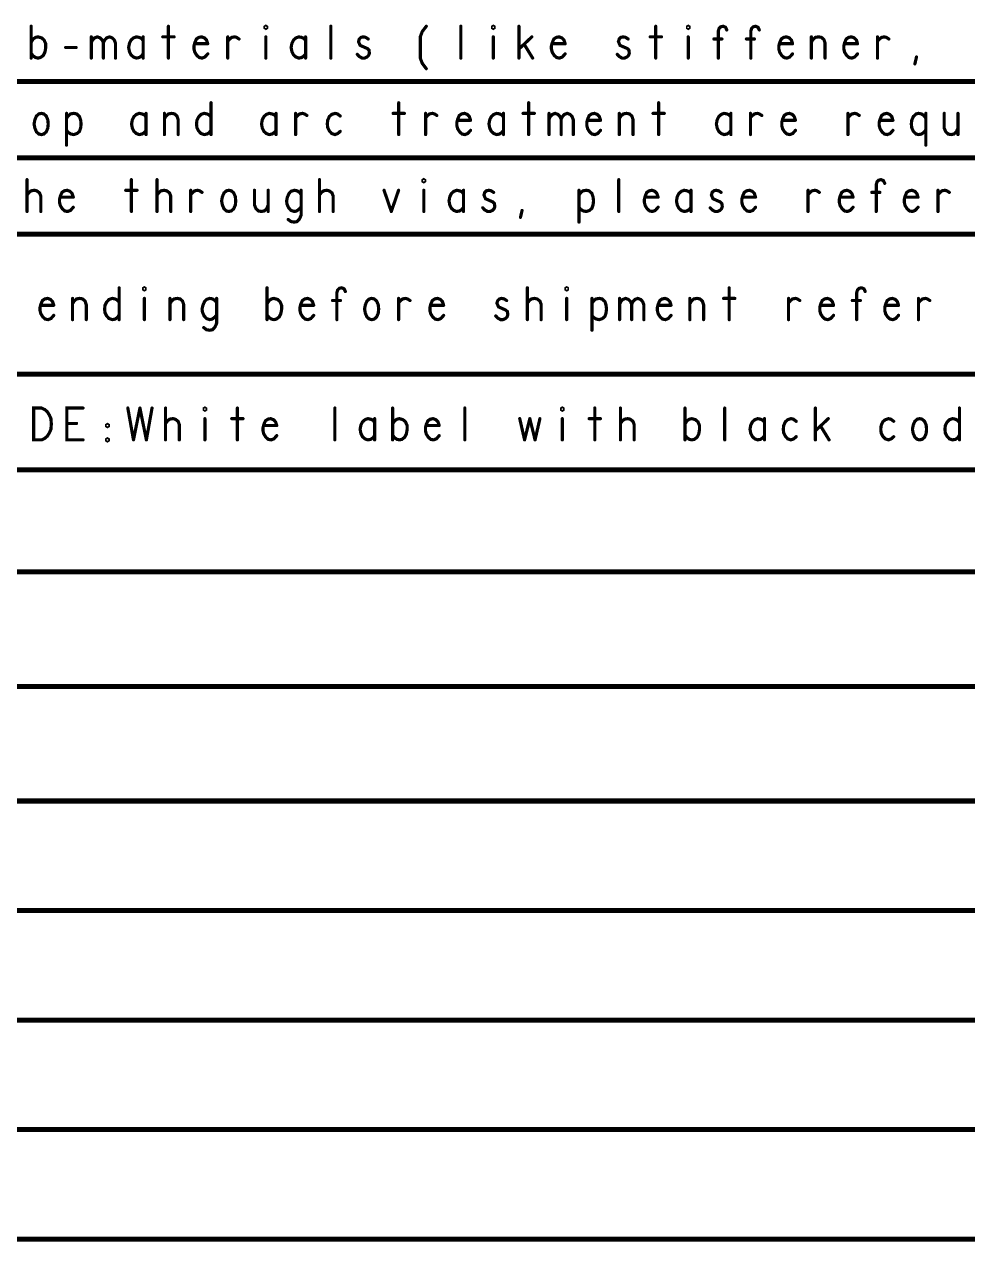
# Model space of a CAD drawing. Header units: millimetres. Extents: x 3362 to 3827, y -139 to 191.
# Drawn here: x 3399.93 to 3437.54, y -39.3 to 9.26 of the extents above; entities that cross this region are included whole.
import ezdxf

# ---------------------------------------------------------------- set-up
doc = ezdxf.new("R2010")
doc.units = ezdxf.units.MM
doc.header["$LTSCALE"] = 23.1
doc.layers.get('0').update_dxf_attribs({"linetype": 'CONTINUOUS'})

# ---------------------------------------------------------------- blocks, each defined once
blk = doc.blocks.new('PAD_R1')
at = {"const_width": 0.5}
blk.add_lwpolyline([(0.25, 0, 1), (-0.25, 0, 1)], format="xyb", close=True, dxfattribs=at)

msp = doc.modelspace()

# ---------------------------------------------------------------- linework, layer by layer
for points, const_width in [([(3400.199, 7.914), (3400.199, 9.184)], 0.127), ([(3405.67, 9.184), (3405.67, 7.914)], 0.127), ([(3412.147, 7.914), (3412.147, 9.184)], 0.127), ([(3415.953, 7.491), (3415.792, 7.703), (3415.712, 7.914), (3415.712, 8.761), (3415.792, 8.973), (3415.953, 9.184)], 0.127), ([(3417.329, 7.914), (3417.329, 9.184)], 0.127), ([(3419.646, 7.914), (3419.646, 9.184)], 0.127), ([(3425.101, 9.184), (3425.101, 7.914)], 0.127), ([(3427.596, 7.914), (3427.596, 8.994), (3427.628, 9.1), (3427.692, 9.163), (3427.789, 9.184), (3427.885, 9.142), (3427.933, 9.036)], 0.127), ([(3428.891, 7.914), (3428.891, 8.994), (3428.923, 9.1), (3428.987, 9.163), (3429.084, 9.184), (3429.18, 9.142), (3429.229, 9.036)], 0.127), ([(3400.199, 8.549), (3400.28, 8.676), (3400.376, 8.74), (3400.473, 8.761), (3400.617, 8.719), (3400.714, 8.634), (3400.778, 8.486), (3400.778, 8.317), (3400.746, 8.147), (3400.682, 8.02), (3400.569, 7.936), (3400.473, 7.914), (3400.376, 7.936), (3400.28, 7.999), (3400.199, 8.105)], 0.127), ([(3402.597, 8.528), (3402.645, 8.634), (3402.726, 8.719), (3402.838, 8.761), (3402.951, 8.719), (3403.031, 8.634), (3403.079, 8.528), (3403.079, 7.914)], 0.127), ([(3402.597, 7.914), (3402.597, 8.761)], 0.127), ([(3403.079, 8.528), (3403.128, 8.634), (3403.208, 8.719), (3403.321, 8.761), (3403.433, 8.719), (3403.514, 8.634), (3403.562, 8.507), (3403.562, 7.914)], 0.127), ([(3404.664, 8.613), (3404.6, 8.698), (3404.504, 8.74), (3404.391, 8.761), (3404.278, 8.719), (3404.182, 8.634), (3404.118, 8.507), (3404.085, 8.338), (3404.118, 8.168), (3404.182, 8.041), (3404.278, 7.957), (3404.391, 7.914), (3404.504, 7.936), (3404.6, 7.999), (3404.664, 8.084)], 0.127), ([(3404.664, 7.914), (3404.664, 8.761)], 0.127), ([(3405.445, 8.761), (3405.896, 8.761)], 0.127), ([(3407.239, 8.486), (3407.191, 8.634), (3407.11, 8.719), (3406.998, 8.761), (3406.885, 8.74), (3406.789, 8.676), (3406.724, 8.528), (3406.692, 8.401), (3406.692, 8.274), (3406.724, 8.147), (3406.805, 8.02), (3406.901, 7.936), (3407.014, 7.914), (3407.126, 7.957), (3407.239, 8.084)], 0.127), ([(3408.036, 8.592), (3408.116, 8.676), (3408.197, 8.74), (3408.309, 8.761), (3408.39, 8.74), (3408.486, 8.676)], 0.127), ([(3408.036, 7.914), (3408.036, 8.761)], 0.127), ([(3409.556, 8.761), (3409.556, 7.914)], 0.127), ([(3411.141, 8.613), (3411.077, 8.698), (3410.981, 8.74), (3410.868, 8.761), (3410.755, 8.719), (3410.659, 8.634), (3410.595, 8.507), (3410.562, 8.338), (3410.595, 8.168), (3410.659, 8.041), (3410.755, 7.957), (3410.868, 7.914), (3410.981, 7.936), (3411.077, 7.999), (3411.141, 8.084)], 0.127), ([(3411.141, 7.914), (3411.141, 8.761)], 0.127), ([(3413.201, 8.063), (3413.282, 7.978), (3413.394, 7.914), (3413.491, 7.914), (3413.587, 7.957), (3413.652, 8.02), (3413.684, 8.105), (3413.668, 8.232), (3413.603, 8.295), (3413.314, 8.422), (3413.25, 8.571), (3413.282, 8.676), (3413.346, 8.74), (3413.443, 8.761), (3413.539, 8.74), (3413.636, 8.676)], 0.127), ([(3418.624, 8.761), (3418.624, 7.914)], 0.127), ([(3420.161, 8.761), (3419.646, 8.274)], 0.127), ([(3421.489, 8.486), (3421.44, 8.634), (3421.36, 8.719), (3421.247, 8.761), (3421.135, 8.74), (3421.038, 8.676), (3420.974, 8.528), (3420.941, 8.401), (3420.941, 8.274), (3420.974, 8.147), (3421.054, 8.02), (3421.151, 7.936), (3421.263, 7.914), (3421.376, 7.957), (3421.489, 8.084)], 0.127), ([(3423.565, 8.063), (3423.645, 7.978), (3423.758, 7.914), (3423.854, 7.914), (3423.951, 7.957), (3424.015, 8.02), (3424.047, 8.105), (3424.031, 8.232), (3423.967, 8.295), (3423.677, 8.422), (3423.613, 8.571), (3423.645, 8.676), (3423.709, 8.74), (3423.806, 8.761), (3423.902, 8.74), (3423.999, 8.676)], 0.127), ([(3424.876, 8.761), (3425.327, 8.761)], 0.127), ([(3426.397, 8.761), (3426.397, 7.914)], 0.127), ([(3430.556, 8.486), (3430.508, 8.634), (3430.428, 8.719), (3430.315, 8.761), (3430.202, 8.74), (3430.106, 8.676), (3430.042, 8.528), (3430.009, 8.401), (3430.009, 8.274), (3430.042, 8.147), (3430.122, 8.02), (3430.219, 7.936), (3430.331, 7.914), (3430.444, 7.957), (3430.556, 8.084)], 0.127), ([(3431.305, 8.549), (3431.369, 8.655), (3431.466, 8.74), (3431.594, 8.761), (3431.707, 8.74), (3431.804, 8.655), (3431.852, 8.507), (3431.852, 7.914)], 0.127), ([(3431.305, 7.914), (3431.305, 8.761)], 0.127), ([(3433.147, 8.486), (3433.099, 8.634), (3433.018, 8.719), (3432.906, 8.761), (3432.793, 8.74), (3432.697, 8.676), (3432.632, 8.528), (3432.6, 8.401), (3432.6, 8.274), (3432.632, 8.147), (3432.713, 8.02), (3432.809, 7.936), (3432.922, 7.914), (3433.034, 7.957), (3433.147, 8.084)], 0.127), ([(3433.944, 8.592), (3434.024, 8.676), (3434.105, 8.74), (3434.217, 8.761), (3434.298, 8.74), (3434.394, 8.676)], 0.127), ([(3433.944, 7.914), (3433.944, 8.761)], 0.127), ([(3401.575, 8.338), (3401.993, 8.338)], 0.127), ([(3406.724, 8.486), (3407.239, 8.486)], 0.127), ([(3419.855, 8.465), (3420.193, 7.914)], 0.127), ([(3420.974, 8.486), (3421.489, 8.486)], 0.127), ([(3427.74, 8.676), (3427.418, 8.676)], 0.127), ([(3429.036, 8.676), (3428.714, 8.676)], 0.127), ([(3430.042, 8.486), (3430.556, 8.486)], 0.127), ([(3432.632, 8.486), (3433.147, 8.486)], 0.127), ([(3435.432, 7.682), (3435.497, 7.957)], 0.127), ([(3387.084, 6.985), (3513.593, 6.985)], 0.203), ([(3407.371, 6.133), (3407.371, 4.863)], 0.127), ([(3414.854, 6.133), (3414.854, 4.863)], 0.127), ([(3420.035, 6.133), (3420.035, 4.863)], 0.127), ([(3425.217, 6.133), (3425.217, 4.863)], 0.127), ([(3401.61, 5.519), (3401.691, 5.625), (3401.771, 5.688), (3401.9, 5.709), (3402.012, 5.688), (3402.125, 5.582), (3402.173, 5.434), (3402.189, 5.286), (3402.173, 5.138), (3402.125, 4.99), (3402.029, 4.905), (3401.9, 4.863), (3401.787, 4.884), (3401.675, 4.947), (3401.61, 5.032)], 0.127), ([(3401.61, 4.439), (3401.61, 5.709)], 0.127), ([(3404.78, 5.561), (3404.716, 5.646), (3404.619, 5.688), (3404.507, 5.709), (3404.394, 5.667), (3404.298, 5.582), (3404.233, 5.455), (3404.201, 5.286), (3404.233, 5.117), (3404.298, 4.99), (3404.394, 4.905), (3404.507, 4.863), (3404.619, 4.884), (3404.716, 4.947), (3404.78, 5.032)], 0.127), ([(3404.78, 4.863), (3404.78, 5.709)], 0.127), ([(3405.513, 5.498), (3405.577, 5.604), (3405.674, 5.688), (3405.802, 5.709), (3405.915, 5.688), (3406.011, 5.604), (3406.06, 5.455), (3406.06, 4.863)], 0.127), ([(3405.513, 4.863), (3405.513, 5.709)], 0.127), ([(3407.371, 5.053), (3407.307, 4.947), (3407.21, 4.884), (3407.097, 4.863), (3406.969, 4.905), (3406.872, 5.011), (3406.808, 5.138), (3406.792, 5.286), (3406.808, 5.434), (3406.872, 5.561), (3406.969, 5.667), (3407.097, 5.709), (3407.21, 5.688), (3407.291, 5.646), (3407.371, 5.561)], 0.127), ([(3409.962, 5.561), (3409.898, 5.646), (3409.801, 5.688), (3409.688, 5.709), (3409.576, 5.667), (3409.479, 5.582), (3409.415, 5.455), (3409.383, 5.286), (3409.415, 5.117), (3409.479, 4.99), (3409.576, 4.905), (3409.688, 4.863), (3409.801, 4.884), (3409.898, 4.947), (3409.962, 5.032)], 0.127), ([(3409.962, 4.863), (3409.962, 5.709)], 0.127), ([(3410.742, 5.54), (3410.823, 5.625), (3410.903, 5.688), (3411.016, 5.709), (3411.096, 5.688), (3411.193, 5.625)], 0.127), ([(3410.742, 4.863), (3410.742, 5.709)], 0.127), ([(3412.52, 5.604), (3412.408, 5.688), (3412.311, 5.709), (3412.183, 5.667), (3412.086, 5.582), (3412.022, 5.434), (3412.006, 5.286), (3412.022, 5.138), (3412.086, 5.011), (3412.183, 4.905), (3412.311, 4.863), (3412.424, 4.905), (3412.52, 4.99)], 0.127), ([(3414.629, 5.709), (3415.079, 5.709)], 0.127), ([(3415.924, 5.54), (3416.004, 5.625), (3416.085, 5.688), (3416.198, 5.709), (3416.278, 5.688), (3416.375, 5.625)], 0.127), ([(3415.924, 4.863), (3415.924, 5.709)], 0.127), ([(3417.718, 5.434), (3417.67, 5.582), (3417.589, 5.667), (3417.477, 5.709), (3417.364, 5.688), (3417.268, 5.625), (3417.203, 5.477), (3417.171, 5.35), (3417.171, 5.223), (3417.203, 5.096), (3417.284, 4.969), (3417.38, 4.884), (3417.493, 4.863), (3417.605, 4.905), (3417.718, 5.032)], 0.127), ([(3417.203, 5.434), (3417.718, 5.434)], 0.127), ([(3419.03, 5.561), (3418.965, 5.646), (3418.869, 5.688), (3418.756, 5.709), (3418.644, 5.667), (3418.547, 5.582), (3418.483, 5.455), (3418.451, 5.286), (3418.483, 5.117), (3418.547, 4.99), (3418.644, 4.905), (3418.756, 4.863), (3418.869, 4.884), (3418.965, 4.947), (3419.03, 5.032)], 0.127), ([(3419.03, 4.863), (3419.03, 5.709)], 0.127), ([(3419.81, 5.709), (3420.261, 5.709)], 0.127), ([(3420.848, 5.477), (3420.897, 5.582), (3420.977, 5.667), (3421.09, 5.709), (3421.202, 5.667), (3421.283, 5.582), (3421.331, 5.477), (3421.331, 4.863)], 0.127), ([(3420.848, 4.863), (3420.848, 5.709)], 0.127), ([(3421.331, 5.477), (3421.379, 5.582), (3421.46, 5.667), (3421.572, 5.709), (3421.685, 5.667), (3421.765, 5.582), (3421.813, 5.455), (3421.813, 4.863)], 0.127), ([(3422.9, 5.434), (3422.852, 5.582), (3422.771, 5.667), (3422.659, 5.709), (3422.546, 5.688), (3422.449, 5.625), (3422.385, 5.477), (3422.353, 5.35), (3422.353, 5.223), (3422.385, 5.096), (3422.465, 4.969), (3422.562, 4.884), (3422.675, 4.863), (3422.787, 4.905), (3422.9, 5.032)], 0.127), ([(3422.385, 5.434), (3422.9, 5.434)], 0.127), ([(3423.648, 5.498), (3423.713, 5.604), (3423.809, 5.688), (3423.938, 5.709), (3424.05, 5.688), (3424.147, 5.604), (3424.195, 5.455), (3424.195, 4.863)], 0.127), ([(3423.648, 4.863), (3423.648, 5.709)], 0.127), ([(3424.992, 5.709), (3425.442, 5.709)], 0.127), ([(3428.097, 5.561), (3428.033, 5.646), (3427.937, 5.688), (3427.824, 5.709), (3427.711, 5.667), (3427.615, 5.582), (3427.551, 5.455), (3427.518, 5.286), (3427.551, 5.117), (3427.615, 4.99), (3427.711, 4.905), (3427.824, 4.863), (3427.937, 4.884), (3428.033, 4.947), (3428.097, 5.032)], 0.127), ([(3428.097, 4.863), (3428.097, 5.709)], 0.127), ([(3428.878, 5.54), (3428.958, 5.625), (3429.039, 5.688), (3429.152, 5.709), (3429.232, 5.688), (3429.329, 5.625)], 0.127), ([(3428.878, 4.863), (3428.878, 5.709)], 0.127), ([(3430.672, 5.434), (3430.624, 5.582), (3430.543, 5.667), (3430.431, 5.709), (3430.318, 5.688), (3430.222, 5.625), (3430.157, 5.477), (3430.125, 5.35), (3430.125, 5.223), (3430.157, 5.096), (3430.238, 4.969), (3430.334, 4.884), (3430.447, 4.863), (3430.559, 4.905), (3430.672, 5.032)], 0.127), ([(3430.157, 5.434), (3430.672, 5.434)], 0.127), ([(3432.764, 5.54), (3432.845, 5.625), (3432.925, 5.688), (3433.038, 5.709), (3433.118, 5.688), (3433.215, 5.625)], 0.127), ([(3432.764, 4.863), (3432.764, 5.709)], 0.127), ([(3434.558, 5.434), (3434.51, 5.582), (3434.43, 5.667), (3434.317, 5.709), (3434.204, 5.688), (3434.108, 5.625), (3434.044, 5.477), (3434.011, 5.35), (3434.011, 5.223), (3434.044, 5.096), (3434.124, 4.969), (3434.221, 4.884), (3434.333, 4.863), (3434.446, 4.905), (3434.558, 5.032)], 0.127), ([(3434.044, 5.434), (3434.558, 5.434)], 0.127), ([(3435.87, 5.519), (3435.789, 5.625), (3435.693, 5.688), (3435.58, 5.709), (3435.484, 5.688), (3435.371, 5.582), (3435.307, 5.434), (3435.291, 5.286), (3435.307, 5.138), (3435.371, 4.99), (3435.484, 4.884), (3435.58, 4.863), (3435.693, 4.884), (3435.789, 4.947), (3435.87, 5.053)], 0.127), ([(3435.87, 4.439), (3435.87, 5.709)], 0.127), ([(3436.602, 5.709), (3436.602, 5.117), (3436.667, 4.969), (3436.763, 4.884), (3436.876, 4.863), (3436.988, 4.884), (3437.085, 4.969), (3437.149, 5.117)], 0.127), ([(3437.149, 4.863), (3437.149, 5.709)], 0.127), ([(3387.084, 3.937), (3513.593, 3.937)], 0.203), ([(3400.035, 1.795), (3400.035, 3.065)], 0.127), ([(3404.195, 3.065), (3404.195, 1.795)], 0.127), ([(3405.217, 1.795), (3405.217, 3.065)], 0.127), ([(3411.694, 1.795), (3411.694, 3.065)], 0.127), ([(3423.626, 1.795), (3423.626, 3.065)], 0.127), ([(3433.892, 1.795), (3433.892, 2.874), (3433.925, 2.98), (3433.989, 3.044), (3434.085, 3.065), (3434.182, 3.022), (3434.23, 2.917)], 0.127), ([(3400.035, 2.451), (3400.116, 2.557), (3400.196, 2.62), (3400.325, 2.641), (3400.421, 2.62), (3400.534, 2.536), (3400.582, 2.409), (3400.582, 1.795)], 0.127), ([(3401.878, 2.366), (3401.829, 2.514), (3401.749, 2.599), (3401.636, 2.641), (3401.523, 2.62), (3401.427, 2.557), (3401.363, 2.409), (3401.33, 2.282), (3401.33, 2.155), (3401.363, 2.028), (3401.443, 1.901), (3401.54, 1.816), (3401.652, 1.795), (3401.765, 1.837), (3401.878, 1.964)], 0.127), ([(3401.363, 2.366), (3401.878, 2.366)], 0.127), ([(3403.969, 2.641), (3404.42, 2.641)], 0.127), ([(3405.217, 2.451), (3405.297, 2.557), (3405.378, 2.62), (3405.506, 2.641), (3405.603, 2.62), (3405.715, 2.536), (3405.764, 2.409), (3405.764, 1.795)], 0.127), ([(3406.56, 2.472), (3406.641, 2.557), (3406.721, 2.62), (3406.834, 2.641), (3406.914, 2.62), (3407.011, 2.557)], 0.127), ([(3406.56, 1.795), (3406.56, 2.641)], 0.127), ([(3409.103, 2.641), (3409.103, 2.049), (3409.167, 1.901), (3409.264, 1.816), (3409.376, 1.795), (3409.489, 1.816), (3409.585, 1.901), (3409.65, 2.049)], 0.127), ([(3409.65, 1.795), (3409.65, 2.641)], 0.127), ([(3410.961, 2.472), (3410.897, 2.557), (3410.801, 2.62), (3410.688, 2.641), (3410.559, 2.599), (3410.479, 2.514), (3410.414, 2.366), (3410.382, 2.218), (3410.398, 2.091), (3410.463, 1.943), (3410.559, 1.837), (3410.688, 1.795), (3410.784, 1.816), (3410.897, 1.901), (3410.961, 1.985)], 0.127), ([(3410.446, 1.477), (3410.559, 1.393), (3410.688, 1.371), (3410.801, 1.393), (3410.897, 1.498), (3410.961, 1.647), (3410.961, 2.641)], 0.127), ([(3411.694, 2.451), (3411.774, 2.557), (3411.855, 2.62), (3411.983, 2.641), (3412.08, 2.62), (3412.192, 2.536), (3412.241, 2.409), (3412.241, 1.795)], 0.127), ([(3414.268, 2.641), (3414.558, 1.795)], 0.127), ([(3414.558, 1.795), (3414.848, 2.641)], 0.127), ([(3415.853, 2.641), (3415.853, 1.795)], 0.127), ([(3417.438, 2.493), (3417.374, 2.578), (3417.278, 2.62), (3417.165, 2.641), (3417.052, 2.599), (3416.956, 2.514), (3416.891, 2.387), (3416.859, 2.218), (3416.891, 2.049), (3416.956, 1.922), (3417.052, 1.837), (3417.165, 1.795), (3417.278, 1.816), (3417.374, 1.879), (3417.438, 1.964)], 0.127), ([(3417.438, 1.795), (3417.438, 2.641)], 0.127), ([(3418.203, 1.943), (3418.283, 1.858), (3418.396, 1.795), (3418.492, 1.795), (3418.589, 1.837), (3418.653, 1.901), (3418.685, 1.985), (3418.669, 2.112), (3418.605, 2.176), (3418.315, 2.303), (3418.251, 2.451), (3418.283, 2.557), (3418.348, 2.62), (3418.444, 2.641), (3418.541, 2.62), (3418.637, 2.557)], 0.127), ([(3422.041, 2.451), (3422.121, 2.557), (3422.202, 2.62), (3422.33, 2.641), (3422.443, 2.62), (3422.556, 2.514), (3422.604, 2.366), (3422.62, 2.218), (3422.604, 2.07), (3422.556, 1.922), (3422.459, 1.837), (3422.33, 1.795), (3422.218, 1.816), (3422.105, 1.879), (3422.041, 1.964)], 0.127), ([(3422.041, 1.371), (3422.041, 2.641)], 0.127), ([(3425.195, 2.366), (3425.146, 2.514), (3425.066, 2.599), (3424.953, 2.641), (3424.841, 2.62), (3424.744, 2.557), (3424.68, 2.409), (3424.648, 2.282), (3424.648, 2.155), (3424.68, 2.028), (3424.76, 1.901), (3424.857, 1.816), (3424.969, 1.795), (3425.082, 1.837), (3425.195, 1.964)], 0.127), ([(3424.68, 2.366), (3425.195, 2.366)], 0.127), ([(3426.506, 2.493), (3426.442, 2.578), (3426.345, 2.62), (3426.233, 2.641), (3426.12, 2.599), (3426.024, 2.514), (3425.959, 2.387), (3425.927, 2.218), (3425.959, 2.049), (3426.024, 1.922), (3426.12, 1.837), (3426.233, 1.795), (3426.345, 1.816), (3426.442, 1.879), (3426.506, 1.964)], 0.127), ([(3426.506, 1.795), (3426.506, 2.641)], 0.127), ([(3427.271, 1.943), (3427.351, 1.858), (3427.464, 1.795), (3427.56, 1.795), (3427.657, 1.837), (3427.721, 1.901), (3427.753, 1.985), (3427.737, 2.112), (3427.673, 2.176), (3427.383, 2.303), (3427.319, 2.451), (3427.351, 2.557), (3427.415, 2.62), (3427.512, 2.641), (3427.608, 2.62), (3427.705, 2.557)], 0.127), ([(3429.081, 2.366), (3429.033, 2.514), (3428.952, 2.599), (3428.84, 2.641), (3428.727, 2.62), (3428.63, 2.557), (3428.566, 2.409), (3428.534, 2.282), (3428.534, 2.155), (3428.566, 2.028), (3428.647, 1.901), (3428.743, 1.816), (3428.856, 1.795), (3428.968, 1.837), (3429.081, 1.964)], 0.127), ([(3428.566, 2.366), (3429.081, 2.366)], 0.127), ([(3431.173, 2.472), (3431.253, 2.557), (3431.334, 2.62), (3431.446, 2.641), (3431.527, 2.62), (3431.623, 2.557)], 0.127), ([(3431.173, 1.795), (3431.173, 2.641)], 0.127), ([(3432.967, 2.366), (3432.919, 2.514), (3432.838, 2.599), (3432.726, 2.641), (3432.613, 2.62), (3432.517, 2.557), (3432.452, 2.409), (3432.42, 2.282), (3432.42, 2.155), (3432.452, 2.028), (3432.533, 1.901), (3432.629, 1.816), (3432.742, 1.795), (3432.854, 1.837), (3432.967, 1.964)], 0.127), ([(3432.452, 2.366), (3432.967, 2.366)], 0.127), ([(3434.037, 2.557), (3433.715, 2.557)], 0.127), ([(3435.558, 2.366), (3435.51, 2.514), (3435.429, 2.599), (3435.317, 2.641), (3435.204, 2.62), (3435.107, 2.557), (3435.043, 2.409), (3435.011, 2.282), (3435.011, 2.155), (3435.043, 2.028), (3435.124, 1.901), (3435.22, 1.816), (3435.333, 1.795), (3435.445, 1.837), (3435.558, 1.964)], 0.127), ([(3435.043, 2.366), (3435.558, 2.366)], 0.127), ([(3436.354, 2.472), (3436.435, 2.557), (3436.516, 2.62), (3436.628, 2.641), (3436.709, 2.62), (3436.805, 2.557)], 0.127), ([(3436.354, 1.795), (3436.354, 2.641)], 0.127), ([(3419.707, 1.562), (3419.772, 1.837)], 0.127), ([(3387.084, 0.889), (3513.593, 0.889)], 0.203), ([(3403.706, -1.249), (3403.706, -2.519)], 0.127), ([(3409.604, -2.519), (3409.604, -1.249)], 0.127), ([(3412.388, -2.519), (3412.388, -1.439), (3412.42, -1.333), (3412.485, -1.27), (3412.581, -1.249), (3412.678, -1.291), (3412.726, -1.397)], 0.127), ([(3419.983, -2.519), (3419.983, -1.249)], 0.127), ([(3428.029, -1.249), (3428.029, -2.519)], 0.127), ([(3433.114, -2.519), (3433.114, -1.439), (3433.147, -1.333), (3433.211, -1.27), (3433.307, -1.249), (3433.404, -1.291), (3433.452, -1.397)], 0.127), ([(3401.1, -1.947), (3401.051, -1.799), (3400.971, -1.714), (3400.858, -1.672), (3400.745, -1.693), (3400.649, -1.757), (3400.585, -1.905), (3400.552, -2.032), (3400.552, -2.159), (3400.585, -2.286), (3400.665, -2.413), (3400.762, -2.498), (3400.874, -2.519), (3400.987, -2.476), (3401.1, -2.349)], 0.127), ([(3400.585, -1.947), (3401.1, -1.947)], 0.127), ([(3401.848, -1.884), (3401.912, -1.778), (3402.009, -1.693), (3402.137, -1.672), (3402.25, -1.693), (3402.347, -1.778), (3402.395, -1.926), (3402.395, -2.519)], 0.127), ([(3401.848, -2.519), (3401.848, -1.672)], 0.127), ([(3403.706, -2.328), (3403.642, -2.434), (3403.546, -2.498), (3403.433, -2.519), (3403.304, -2.476), (3403.208, -2.371), (3403.143, -2.244), (3403.127, -2.095), (3403.143, -1.947), (3403.208, -1.82), (3403.304, -1.714), (3403.433, -1.672), (3403.546, -1.693), (3403.626, -1.736), (3403.706, -1.82)], 0.127), ([(3404.712, -1.672), (3404.712, -2.519)], 0.127), ([(3405.734, -1.884), (3405.799, -1.778), (3405.895, -1.693), (3406.024, -1.672), (3406.136, -1.693), (3406.233, -1.778), (3406.281, -1.926), (3406.281, -2.519)], 0.127), ([(3405.734, -2.519), (3405.734, -1.672)], 0.127), ([(3407.593, -1.841), (3407.528, -1.757), (3407.432, -1.693), (3407.319, -1.672), (3407.19, -1.714), (3407.11, -1.799), (3407.046, -1.947), (3407.013, -2.095), (3407.029, -2.222), (3407.094, -2.371), (3407.19, -2.476), (3407.319, -2.519), (3407.415, -2.498), (3407.528, -2.413), (3407.593, -2.328)], 0.127), ([(3407.078, -2.836), (3407.19, -2.921), (3407.319, -2.942), (3407.432, -2.921), (3407.528, -2.815), (3407.593, -2.667), (3407.593, -1.672)], 0.127), ([(3409.604, -1.884), (3409.685, -1.757), (3409.781, -1.693), (3409.878, -1.672), (3410.023, -1.714), (3410.119, -1.799), (3410.183, -1.947), (3410.183, -2.117), (3410.151, -2.286), (3410.087, -2.413), (3409.974, -2.498), (3409.878, -2.519), (3409.781, -2.498), (3409.685, -2.434), (3409.604, -2.328)], 0.127), ([(3411.463, -1.947), (3411.414, -1.799), (3411.334, -1.714), (3411.221, -1.672), (3411.109, -1.693), (3411.012, -1.757), (3410.948, -1.905), (3410.916, -2.032), (3410.916, -2.159), (3410.948, -2.286), (3411.028, -2.413), (3411.125, -2.498), (3411.237, -2.519), (3411.35, -2.476), (3411.463, -2.349)], 0.127), ([(3410.948, -1.947), (3411.463, -1.947)], 0.127), ([(3412.533, -1.757), (3412.211, -1.757)], 0.127), ([(3414.85, -1.841), (3414.931, -1.757), (3415.011, -1.693), (3415.124, -1.672), (3415.204, -1.693), (3415.301, -1.757)], 0.127), ([(3414.85, -2.519), (3414.85, -1.672)], 0.127), ([(3416.644, -1.947), (3416.596, -1.799), (3416.516, -1.714), (3416.403, -1.672), (3416.29, -1.693), (3416.194, -1.757), (3416.129, -1.905), (3416.097, -2.032), (3416.097, -2.159), (3416.129, -2.286), (3416.21, -2.413), (3416.307, -2.498), (3416.419, -2.519), (3416.532, -2.476), (3416.644, -2.349)], 0.127), ([(3416.129, -1.947), (3416.644, -1.947)], 0.127), ([(3418.72, -2.371), (3418.801, -2.455), (3418.913, -2.519), (3419.01, -2.519), (3419.106, -2.476), (3419.171, -2.413), (3419.203, -2.328), (3419.187, -2.201), (3419.122, -2.138), (3418.833, -2.011), (3418.769, -1.863), (3418.801, -1.757), (3418.865, -1.693), (3418.962, -1.672), (3419.058, -1.693), (3419.155, -1.757)], 0.127), ([(3419.983, -1.863), (3420.064, -1.757), (3420.144, -1.693), (3420.273, -1.672), (3420.369, -1.693), (3420.482, -1.778), (3420.531, -1.905), (3420.531, -2.519)], 0.127), ([(3421.552, -1.672), (3421.552, -2.519)], 0.127), ([(3422.558, -1.863), (3422.639, -1.757), (3422.719, -1.693), (3422.848, -1.672), (3422.96, -1.693), (3423.073, -1.799), (3423.121, -1.947), (3423.137, -2.095), (3423.121, -2.244), (3423.073, -2.392), (3422.977, -2.476), (3422.848, -2.519), (3422.735, -2.498), (3422.622, -2.434), (3422.558, -2.349)], 0.127), ([(3422.558, -2.942), (3422.558, -1.672)], 0.127), ([(3423.661, -1.905), (3423.709, -1.799), (3423.789, -1.714), (3423.902, -1.672), (3424.014, -1.714), (3424.095, -1.799), (3424.143, -1.905), (3424.143, -2.519)], 0.127), ([(3423.661, -2.519), (3423.661, -1.672)], 0.127), ([(3424.143, -1.905), (3424.191, -1.799), (3424.272, -1.714), (3424.384, -1.672), (3424.497, -1.714), (3424.578, -1.799), (3424.626, -1.926), (3424.626, -2.519)], 0.127), ([(3425.712, -1.947), (3425.664, -1.799), (3425.583, -1.714), (3425.471, -1.672), (3425.358, -1.693), (3425.262, -1.757), (3425.197, -1.905), (3425.165, -2.032), (3425.165, -2.159), (3425.197, -2.286), (3425.278, -2.413), (3425.374, -2.498), (3425.487, -2.519), (3425.599, -2.476), (3425.712, -2.349)], 0.127), ([(3425.197, -1.947), (3425.712, -1.947)], 0.127), ([(3426.46, -1.884), (3426.525, -1.778), (3426.621, -1.693), (3426.75, -1.672), (3426.863, -1.693), (3426.959, -1.778), (3427.008, -1.926), (3427.008, -2.519)], 0.127), ([(3426.46, -2.519), (3426.46, -1.672)], 0.127), ([(3427.804, -1.672), (3428.255, -1.672)], 0.127), ([(3430.395, -1.841), (3430.475, -1.757), (3430.556, -1.693), (3430.668, -1.672), (3430.749, -1.693), (3430.845, -1.757)], 0.127), ([(3430.395, -2.519), (3430.395, -1.672)], 0.127), ([(3432.189, -1.947), (3432.141, -1.799), (3432.06, -1.714), (3431.948, -1.672), (3431.835, -1.693), (3431.739, -1.757), (3431.674, -1.905), (3431.642, -2.032), (3431.642, -2.159), (3431.674, -2.286), (3431.755, -2.413), (3431.851, -2.498), (3431.964, -2.519), (3432.076, -2.476), (3432.189, -2.349)], 0.127), ([(3431.674, -1.947), (3432.189, -1.947)], 0.127), ([(3433.259, -1.757), (3432.937, -1.757)], 0.127), ([(3434.78, -1.947), (3434.732, -1.799), (3434.651, -1.714), (3434.539, -1.672), (3434.426, -1.693), (3434.329, -1.757), (3434.265, -1.905), (3434.233, -2.032), (3434.233, -2.159), (3434.265, -2.286), (3434.346, -2.413), (3434.442, -2.498), (3434.555, -2.519), (3434.667, -2.476), (3434.78, -2.349)], 0.127), ([(3434.265, -1.947), (3434.78, -1.947)], 0.127), ([(3435.576, -1.841), (3435.657, -1.757), (3435.738, -1.693), (3435.85, -1.672), (3435.931, -1.693), (3436.027, -1.757)], 0.127), ([(3435.576, -2.519), (3435.576, -1.672)], 0.127), ([(3387.084, -4.699), (3513.593, -4.699)], 0.203), ([(3402.266, -7.316), (3401.623, -7.316), (3401.623, -6.046), (3402.266, -6.046)], 0.127), ([(3404.053, -6.046), (3404.278, -7.316)], 0.127), ([(3404.278, -7.316), (3404.535, -6.046)], 0.127), ([(3404.535, -6.046), (3404.792, -7.316)], 0.127), ([(3404.792, -7.316), (3405.018, -6.046)], 0.127), ([(3405.557, -7.316), (3405.557, -6.046)], 0.127), ([(3408.421, -6.046), (3408.421, -7.316)], 0.127), ([(3412.308, -7.316), (3412.308, -6.046)], 0.127), ([(3414.609, -7.316), (3414.609, -6.046)], 0.127), ([(3417.489, -7.316), (3417.489, -6.046)], 0.127), ([(3422.671, -6.046), (3422.671, -7.316)], 0.127), ([(3423.693, -7.316), (3423.693, -6.046)], 0.127), ([(3426.267, -7.316), (3426.267, -6.046)], 0.127), ([(3427.852, -7.316), (3427.852, -6.046)], 0.127), ([(3431.465, -7.316), (3431.465, -6.046)], 0.127), ([(3437.21, -6.046), (3437.21, -7.316)], 0.127), ([(3402.009, -6.66), (3401.623, -6.66)], 0.127), ([(3405.557, -6.66), (3405.637, -6.554), (3405.718, -6.49), (3405.847, -6.469), (3405.943, -6.49), (3406.056, -6.575), (3406.104, -6.702), (3406.104, -7.316)], 0.127), ([(3407.126, -6.469), (3407.126, -7.316)], 0.127), ([(3408.196, -6.469), (3408.647, -6.469)], 0.127), ([(3409.99, -6.744), (3409.942, -6.596), (3409.862, -6.512), (3409.749, -6.469), (3409.636, -6.49), (3409.54, -6.554), (3409.475, -6.702), (3409.443, -6.829), (3409.443, -6.956), (3409.475, -7.083), (3409.556, -7.21), (3409.652, -7.295), (3409.765, -7.316), (3409.878, -7.274), (3409.99, -7.147)], 0.127), ([(3409.475, -6.744), (3409.99, -6.744)], 0.127), ([(3413.892, -6.617), (3413.828, -6.533), (3413.732, -6.49), (3413.619, -6.469), (3413.506, -6.512), (3413.41, -6.596), (3413.346, -6.723), (3413.313, -6.893), (3413.346, -7.062), (3413.41, -7.189), (3413.506, -7.274), (3413.619, -7.316), (3413.732, -7.295), (3413.828, -7.231), (3413.892, -7.147)], 0.127), ([(3413.892, -7.316), (3413.892, -6.469)], 0.127), ([(3414.609, -6.681), (3414.689, -6.554), (3414.786, -6.49), (3414.882, -6.469), (3415.027, -6.512), (3415.124, -6.596), (3415.188, -6.744), (3415.188, -6.914), (3415.156, -7.083), (3415.091, -7.21), (3414.979, -7.295), (3414.882, -7.316), (3414.786, -7.295), (3414.689, -7.231), (3414.609, -7.125)], 0.127), ([(3416.467, -6.744), (3416.419, -6.596), (3416.339, -6.512), (3416.226, -6.469), (3416.113, -6.49), (3416.017, -6.554), (3415.952, -6.702), (3415.92, -6.829), (3415.92, -6.956), (3415.952, -7.083), (3416.033, -7.21), (3416.129, -7.295), (3416.242, -7.316), (3416.355, -7.274), (3416.467, -7.147)], 0.127), ([(3415.952, -6.744), (3416.467, -6.744)], 0.127), ([(3419.678, -6.469), (3419.871, -7.316)], 0.127), ([(3419.871, -7.316), (3420.08, -6.469)], 0.127), ([(3420.08, -6.469), (3420.289, -7.316)], 0.127), ([(3420.289, -7.316), (3420.482, -6.469)], 0.127), ([(3421.375, -6.469), (3421.375, -7.316)], 0.127), ([(3422.445, -6.469), (3422.896, -6.469)], 0.127), ([(3423.693, -6.66), (3423.773, -6.554), (3423.854, -6.49), (3423.982, -6.469), (3424.079, -6.49), (3424.191, -6.575), (3424.24, -6.702), (3424.24, -7.316)], 0.127), ([(3426.267, -6.681), (3426.348, -6.554), (3426.444, -6.49), (3426.541, -6.469), (3426.686, -6.512), (3426.782, -6.596), (3426.846, -6.744), (3426.846, -6.914), (3426.814, -7.083), (3426.75, -7.21), (3426.637, -7.295), (3426.541, -7.316), (3426.444, -7.295), (3426.348, -7.231), (3426.267, -7.125)], 0.127), ([(3429.437, -6.617), (3429.373, -6.533), (3429.277, -6.49), (3429.164, -6.469), (3429.051, -6.512), (3428.955, -6.596), (3428.89, -6.723), (3428.858, -6.893), (3428.89, -7.062), (3428.955, -7.189), (3429.051, -7.274), (3429.164, -7.316), (3429.277, -7.295), (3429.373, -7.231), (3429.437, -7.147)], 0.127), ([(3429.437, -7.316), (3429.437, -6.469)], 0.127), ([(3430.7, -6.575), (3430.588, -6.49), (3430.491, -6.469), (3430.363, -6.512), (3430.266, -6.596), (3430.202, -6.744), (3430.186, -6.893), (3430.202, -7.041), (3430.266, -7.168), (3430.363, -7.274), (3430.491, -7.316), (3430.604, -7.274), (3430.7, -7.189)], 0.127), ([(3431.98, -6.469), (3431.465, -6.956)], 0.127), ([(3431.674, -6.766), (3432.012, -7.316)], 0.127), ([(3434.587, -6.575), (3434.474, -6.49), (3434.378, -6.469), (3434.249, -6.512), (3434.152, -6.596), (3434.088, -6.744), (3434.072, -6.893), (3434.088, -7.041), (3434.152, -7.168), (3434.249, -7.274), (3434.378, -7.316), (3434.49, -7.274), (3434.587, -7.189)], 0.127), ([(3437.21, -7.125), (3437.145, -7.231), (3437.049, -7.295), (3436.936, -7.316), (3436.808, -7.274), (3436.711, -7.168), (3436.647, -7.041), (3436.631, -6.893), (3436.647, -6.744), (3436.711, -6.617), (3436.808, -6.512), (3436.936, -6.469), (3437.049, -6.49), (3437.129, -6.533), (3437.21, -6.617)], 0.127), ([(3387.084, -8.515), (3513.593, -8.515)], 0.203), ([(3387.084, -12.579), (3513.593, -12.579)], 0.203), ([(3387.084, -17.151), (3513.593, -17.151)], 0.203), ([(3387.084, -21.723), (3513.593, -21.723)], 0.203), ([(3387.084, -26.092), (3513.593, -26.092)], 0.203), ([(3387.084, -30.461), (3513.593, -30.461)], 0.203), ([(3387.084, -34.83), (3513.593, -34.83)], 0.203), ([(3387.084, -39.199), (3513.593, -39.199)], 0.203)]:
    msp.add_lwpolyline(points, dxfattribs=dict(const_width=const_width))
at = {"const_width": 0.127}
for points in [[(3409.556, 9.1), (3409.524, 9.121), (3409.524, 9.163), (3409.556, 9.184), (3409.589, 9.163), (3409.589, 9.121)], [(3418.624, 9.1), (3418.592, 9.121), (3418.592, 9.163), (3418.624, 9.184), (3418.657, 9.163), (3418.657, 9.121)], [(3426.397, 9.1), (3426.364, 9.121), (3426.364, 9.163), (3426.397, 9.184), (3426.429, 9.163), (3426.429, 9.121)], [(3400.604, 4.863), (3400.508, 4.884), (3400.411, 4.969), (3400.347, 5.117), (3400.315, 5.286), (3400.347, 5.455), (3400.411, 5.604), (3400.508, 5.688), (3400.604, 5.709), (3400.701, 5.688), (3400.798, 5.604), (3400.862, 5.455), (3400.878, 5.286), (3400.862, 5.117), (3400.798, 4.969), (3400.701, 4.884)], [(3415.853, 2.98), (3415.821, 3.001), (3415.821, 3.044), (3415.853, 3.065), (3415.886, 3.044), (3415.886, 3.001)], [(3408.081, 1.795), (3407.984, 1.816), (3407.888, 1.901), (3407.824, 2.049), (3407.791, 2.218), (3407.824, 2.387), (3407.888, 2.536), (3407.984, 2.62), (3408.081, 2.641), (3408.177, 2.62), (3408.274, 2.536), (3408.338, 2.387), (3408.355, 2.218), (3408.338, 2.049), (3408.274, 1.901), (3408.177, 1.816)], [(3404.712, -1.333), (3404.68, -1.312), (3404.68, -1.27), (3404.712, -1.249), (3404.744, -1.27), (3404.744, -1.312)], [(3421.552, -1.333), (3421.52, -1.312), (3421.52, -1.27), (3421.552, -1.249), (3421.585, -1.27), (3421.585, -1.312)], [(3413.78, -2.519), (3413.683, -2.498), (3413.587, -2.413), (3413.523, -2.265), (3413.49, -2.095), (3413.523, -1.926), (3413.587, -1.778), (3413.683, -1.693), (3413.78, -1.672), (3413.876, -1.693), (3413.973, -1.778), (3414.037, -1.926), (3414.054, -2.095), (3414.037, -2.265), (3413.973, -2.413), (3413.876, -2.498)], [(3400.295, -7.316), (3400.295, -6.046), (3400.617, -6.046), (3400.745, -6.109), (3400.842, -6.194), (3400.922, -6.321), (3400.987, -6.469), (3401.003, -6.681), (3400.987, -6.893), (3400.922, -7.041), (3400.842, -7.168), (3400.745, -7.252), (3400.617, -7.316)], [(3407.126, -6.131), (3407.094, -6.109), (3407.094, -6.067), (3407.126, -6.046), (3407.158, -6.067), (3407.158, -6.109)], [(3421.375, -6.131), (3421.343, -6.109), (3421.343, -6.067), (3421.375, -6.046), (3421.408, -6.067), (3421.408, -6.109)], [(3403.24, -6.787), (3403.207, -6.766), (3403.207, -6.723), (3403.24, -6.702), (3403.272, -6.723), (3403.272, -6.766)], [(3435.625, -7.316), (3435.528, -7.295), (3435.432, -7.21), (3435.367, -7.062), (3435.335, -6.893), (3435.367, -6.723), (3435.432, -6.575), (3435.528, -6.49), (3435.625, -6.469), (3435.721, -6.49), (3435.818, -6.575), (3435.882, -6.723), (3435.898, -6.893), (3435.882, -7.062), (3435.818, -7.21), (3435.721, -7.295)], [(3403.24, -7.358), (3403.207, -7.337), (3403.207, -7.295), (3403.24, -7.274), (3403.272, -7.295), (3403.272, -7.337)]]:
    msp.add_lwpolyline(points, close=True, dxfattribs=at)

# ---------------------------------------------------------------- block references
at = {"xscale": 0.127, "yscale": 0.127}
for p in [(3400.199, 9.184), (3405.67, 9.184), (3412.147, 9.184), (3415.953, 9.184), (3417.329, 9.184), (3419.646, 9.184), (3425.101, 9.184), (3402.597, 8.761), (3404.664, 8.761), (3405.445, 8.761), (3405.896, 8.761), (3408.036, 8.761), (3409.556, 8.761), (3411.141, 8.761), (3418.624, 8.761), (3420.161, 8.761), (3424.876, 8.761), (3425.327, 8.761), (3426.397, 8.761), (3427.933, 9.036), (3429.229, 9.036), (3431.305, 8.761), (3433.944, 8.761), (3400.199, 8.549), (3401.575, 8.338), (3401.993, 8.338), (3402.597, 8.528), (3403.079, 8.528), (3404.664, 8.613), (3406.724, 8.486), (3407.239, 8.486), (3407.239, 8.486), (3408.036, 8.592), (3408.486, 8.676), (3411.141, 8.613), (3413.636, 8.676), (3419.646, 8.274), (3419.855, 8.465), (3420.974, 8.486), (3421.489, 8.486), (3421.489, 8.486), (3423.999, 8.676), (3427.418, 8.676), (3427.74, 8.676), (3428.714, 8.676), (3429.036, 8.676), (3430.042, 8.486), (3430.556, 8.486), (3430.556, 8.486), (3431.305, 8.549), (3432.632, 8.486), (3433.147, 8.486), (3433.147, 8.486), (3433.944, 8.592), (3434.394, 8.676), (3400.199, 8.105), (3400.199, 7.914), (3402.597, 7.914), (3403.079, 7.914), (3403.562, 7.914), (3404.664, 8.084), (3404.664, 7.914), (3405.67, 7.914), (3407.239, 8.084), (3408.036, 7.914), (3409.556, 7.914), (3411.141, 8.084), (3411.141, 7.914), (3412.147, 7.914), (3413.201, 8.063), (3417.329, 7.914), (3418.624, 7.914), (3419.646, 7.914), (3420.193, 7.914), (3421.489, 8.084), (3423.565, 8.063), (3425.101, 7.914), (3426.397, 7.914), (3427.596, 7.914), (3428.891, 7.914), (3430.556, 8.084), (3431.305, 7.914), (3431.852, 7.914), (3433.147, 8.084), (3433.944, 7.914), (3435.497, 7.957), (3415.953, 7.491), (3435.432, 7.682), (3407.371, 6.133), (3414.854, 6.133), (3420.035, 6.133), (3425.217, 6.133), (3401.61, 5.709), (3401.61, 5.519), (3404.78, 5.709), (3404.78, 5.561), (3405.513, 5.709), (3405.513, 5.498), (3407.371, 5.561), (3409.962, 5.709), (3409.962, 5.561), (3410.742, 5.709), (3410.742, 5.54), (3411.193, 5.625), (3412.52, 5.604), (3414.629, 5.709), (3415.079, 5.709), (3415.924, 5.709), (3415.924, 5.54), (3416.375, 5.625), (3417.203, 5.434), (3417.718, 5.434), (3417.718, 5.434), (3419.03, 5.709), (3419.03, 5.561), (3419.81, 5.709), (3420.261, 5.709), (3420.848, 5.709), (3420.848, 5.477), (3421.331, 5.477), (3422.385, 5.434), (3422.9, 5.434), (3422.9, 5.434), (3423.648, 5.709), (3423.648, 5.498), (3424.992, 5.709), (3425.442, 5.709), (3428.097, 5.709), (3428.097, 5.561), (3428.878, 5.709), (3428.878, 5.54), (3429.329, 5.625), (3430.157, 5.434), (3430.672, 5.434), (3430.672, 5.434), (3432.764, 5.709), (3432.764, 5.54), (3433.215, 5.625), (3434.044, 5.434), (3434.558, 5.434), (3434.558, 5.434), (3435.87, 5.709), (3435.87, 5.519), (3436.602, 5.709), (3437.149, 5.709), (3401.61, 5.032), (3404.78, 5.032), (3404.78, 4.863), (3405.513, 4.863), (3406.06, 4.863), (3407.371, 5.053), (3407.371, 4.863), (3409.962, 5.032), (3409.962, 4.863), (3410.742, 4.863), (3412.52, 4.99), (3414.854, 4.863), (3415.924, 4.863), (3417.718, 5.032), (3419.03, 5.032), (3419.03, 4.863), (3420.035, 4.863), (3420.848, 4.863), (3421.331, 4.863), (3421.813, 4.863), (3422.9, 5.032), (3423.648, 4.863), (3424.195, 4.863), (3425.217, 4.863), (3428.097, 5.032), (3428.097, 4.863), (3428.878, 4.863), (3430.672, 5.032), (3432.764, 4.863), (3434.558, 5.032), (3435.87, 5.053), (3437.149, 5.117), (3437.149, 4.863), (3401.61, 4.439), (3435.87, 4.439), (3400.035, 3.065), (3404.195, 3.065), (3405.217, 3.065), (3411.694, 3.065), (3423.626, 3.065), (3434.23, 2.917), (3400.035, 2.451), (3401.363, 2.366), (3401.878, 2.366), (3401.878, 2.366), (3403.969, 2.641), (3404.42, 2.641), (3405.217, 2.451), (3406.56, 2.641), (3406.56, 2.472), (3407.011, 2.557), (3409.103, 2.641), (3409.65, 2.641), (3410.961, 2.641), (3410.961, 2.472), (3411.694, 2.451), (3414.268, 2.641), (3414.848, 2.641), (3415.853, 2.641), (3417.438, 2.641), (3417.438, 2.493), (3418.637, 2.557), (3422.041, 2.641), (3422.041, 2.451), (3424.68, 2.366), (3425.195, 2.366), (3425.195, 2.366), (3426.506, 2.641), (3426.506, 2.493), (3427.705, 2.557), (3428.566, 2.366), (3429.081, 2.366), (3429.081, 2.366), (3431.173, 2.641), (3431.173, 2.472), (3431.623, 2.557), (3432.452, 2.366), (3432.967, 2.366), (3432.967, 2.366), (3433.715, 2.557), (3434.037, 2.557), (3435.043, 2.366), (3435.558, 2.366), (3435.558, 2.366), (3436.354, 2.641), (3436.354, 2.472), (3436.805, 2.557), (3401.878, 1.964), (3409.65, 2.049), (3410.961, 1.985), (3417.438, 1.964), (3418.203, 1.943), (3422.041, 1.964), (3425.195, 1.964), (3426.506, 1.964), (3427.271, 1.943), (3429.081, 1.964), (3432.967, 1.964), (3435.558, 1.964), (3400.035, 1.795), (3400.582, 1.795), (3404.195, 1.795), (3405.217, 1.795), (3405.764, 1.795), (3406.56, 1.795), (3409.65, 1.795), (3410.446, 1.477), (3411.694, 1.795), (3412.241, 1.795), (3414.558, 1.795), (3414.558, 1.795), (3415.853, 1.795), (3417.438, 1.795), (3419.707, 1.562), (3419.772, 1.837), (3423.626, 1.795), (3426.506, 1.795), (3431.173, 1.795), (3433.892, 1.795), (3436.354, 1.795), (3422.041, 1.371), (3403.706, -1.249), (3409.604, -1.249), (3412.726, -1.397), (3419.983, -1.249), (3428.029, -1.249), (3433.452, -1.397), (3400.585, -1.947), (3401.1, -1.947), (3401.1, -1.947), (3401.848, -1.672), (3401.848, -1.884), (3403.706, -1.82), (3404.712, -1.672), (3405.734, -1.672), (3405.734, -1.884), (3407.593, -1.672), (3407.593, -1.841), (3409.604, -1.884), (3410.948, -1.947), (3411.463, -1.947), (3411.463, -1.947), (3412.211, -1.757), (3412.533, -1.757), (3414.85, -1.672), (3414.85, -1.841), (3415.301, -1.757), (3416.129, -1.947), (3416.644, -1.947), (3416.644, -1.947), (3419.155, -1.757), (3419.983, -1.863), (3421.552, -1.672), (3422.558, -1.672), (3422.558, -1.863), (3423.661, -1.672), (3423.661, -1.905), (3424.143, -1.905), (3425.197, -1.947), (3425.712, -1.947), (3425.712, -1.947), (3426.46, -1.672), (3426.46, -1.884), (3427.804, -1.672), (3428.255, -1.672), (3430.395, -1.672), (3430.395, -1.841), (3430.845, -1.757), (3431.674, -1.947), (3432.189, -1.947), (3432.189, -1.947), (3432.937, -1.757), (3433.259, -1.757), (3434.265, -1.947), (3434.78, -1.947), (3434.78, -1.947), (3435.576, -1.672), (3435.576, -1.841), (3436.027, -1.757), (3401.1, -2.349), (3403.706, -2.328), (3407.593, -2.328), (3409.604, -2.328), (3411.463, -2.349), (3416.644, -2.349), (3418.72, -2.371), (3422.558, -2.349), (3425.712, -2.349), (3432.189, -2.349), (3434.78, -2.349), (3401.848, -2.519), (3402.395, -2.519), (3403.706, -2.519), (3404.712, -2.519), (3405.734, -2.519), (3406.281, -2.519), (3407.078, -2.836), (3409.604, -2.519), (3412.388, -2.519), (3414.85, -2.519), (3419.983, -2.519), (3420.531, -2.519), (3421.552, -2.519), (3422.558, -2.942), (3423.661, -2.519), (3424.143, -2.519), (3424.626, -2.519), (3426.46, -2.519), (3427.008, -2.519), (3428.029, -2.519), (3430.395, -2.519), (3433.114, -2.519), (3435.576, -2.519), (3402.266, -6.046), (3404.053, -6.046), (3404.535, -6.046), (3404.535, -6.046), (3405.018, -6.046), (3405.557, -6.046), (3408.421, -6.046), (3412.308, -6.046), (3414.609, -6.046), (3417.489, -6.046), (3422.671, -6.046), (3423.693, -6.046), (3426.267, -6.046), (3427.852, -6.046), (3431.465, -6.046), (3437.21, -6.046), (3401.623, -6.66), (3402.009, -6.66), (3405.557, -6.66), (3407.126, -6.469), (3408.196, -6.469), (3408.647, -6.469), (3409.475, -6.744), (3409.99, -6.744), (3409.99, -6.744), (3413.892, -6.469), (3413.892, -6.617), (3414.609, -6.681), (3415.952, -6.744), (3416.467, -6.744), (3416.467, -6.744), (3419.678, -6.469), (3420.08, -6.469), (3420.08, -6.469), (3420.482, -6.469), (3421.375, -6.469), (3422.445, -6.469), (3422.896, -6.469), (3423.693, -6.66), (3426.267, -6.681), (3429.437, -6.469), (3429.437, -6.617), (3430.7, -6.575), (3431.674, -6.766), (3431.98, -6.469), (3434.587, -6.575), (3437.21, -6.617), (3402.266, -7.316), (3404.278, -7.316), (3404.278, -7.316), (3404.792, -7.316), (3404.792, -7.316), (3405.557, -7.316), (3406.104, -7.316), (3407.126, -7.316), (3408.421, -7.316), (3409.99, -7.147), (3412.308, -7.316), (3413.892, -7.147), (3413.892, -7.316), (3414.609, -7.125), (3414.609, -7.316), (3416.467, -7.147), (3417.489, -7.316), (3419.871, -7.316), (3419.871, -7.316), (3420.289, -7.316), (3420.289, -7.316), (3421.375, -7.316), (3422.671, -7.316), (3423.693, -7.316), (3424.24, -7.316), (3426.267, -7.125), (3426.267, -7.316), (3427.852, -7.316), (3429.437, -7.147), (3429.437, -7.316), (3430.7, -7.189), (3431.465, -6.956), (3431.465, -7.316), (3432.012, -7.316), (3434.587, -7.189), (3437.21, -7.125), (3437.21, -7.316)]:
    msp.add_blockref('PAD_R1', p, dxfattribs=at)

doc.saveas('drawing.dxf')
